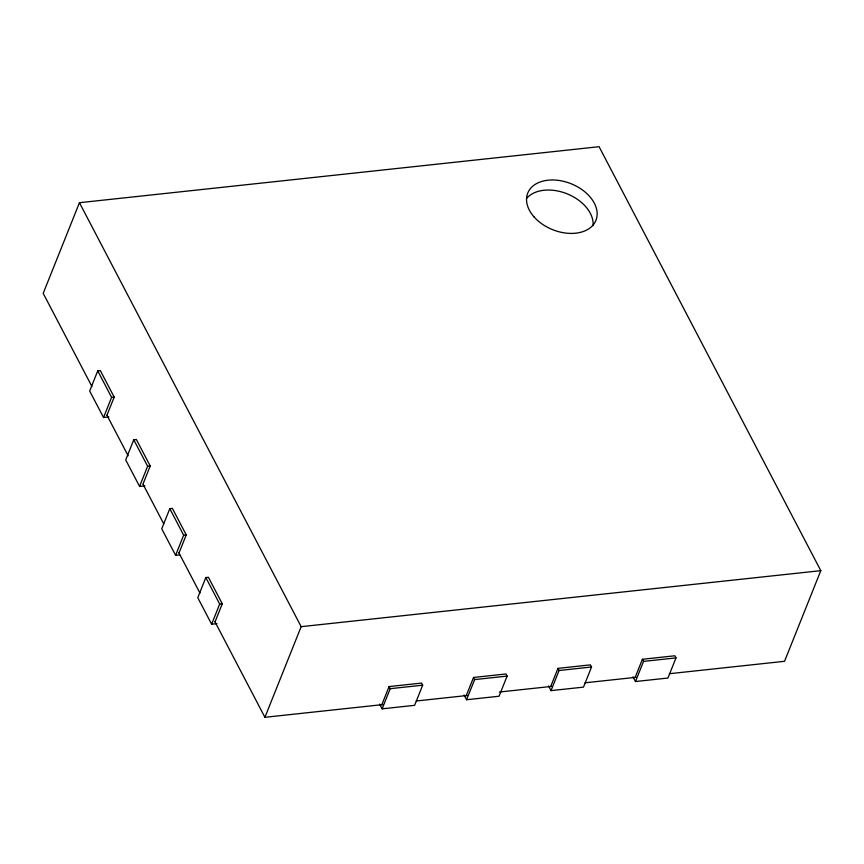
<?xml version="1.0" encoding="UTF-8"?>
<svg xmlns="http://www.w3.org/2000/svg" width="864" height="864" viewBox="0 0 864 864"><rect width="100%" height="100%" fill="white"/><g stroke="black" fill="none" stroke-linecap="round" stroke-linejoin="round"><path stroke-width="1.3" d="M669.373 673.715L784.555 661.295L820.8 570.661L599.087 146.696L79.445 202.705L43.2 293.339L91.919 386.489M106.942 415.228L114.188 397.094L100.332 370.602L97.74 370.883L89.683 391.025L103.54 417.517L108.875 416.945M103.54 417.517L111.596 397.375L97.74 370.883M142.97 484.121L150.217 465.998L136.361 439.495L133.769 439.776L125.712 459.918L139.568 486.41L144.904 485.838M139.568 486.41L147.625 466.268L133.769 439.776M178.999 553.014L186.246 534.892L172.39 508.388L169.798 508.669L161.741 528.811L175.597 555.304L179.604 554.872M175.597 555.304L183.654 535.172L169.798 508.669M215.028 621.907L222.275 603.785L208.418 577.282L205.826 577.562L197.77 597.704L211.626 624.208L216.961 623.624M211.626 624.208L219.683 604.066L205.826 577.562M382.774 704.603L264.913 717.304L301.158 626.67L79.445 202.705M381.834 704.7L389.081 686.578L421.556 683.078L422.669 685.195L414.612 705.337L382.136 708.836L379.652 704.084M382.136 708.836L390.193 688.694L389.081 686.578M466.268 695.596L473.526 677.473L506.002 673.974L507.103 676.091L499.057 696.233L466.571 699.732L464.087 694.98M466.571 699.732L474.628 679.59L473.526 677.473M550.714 686.502L557.96 668.369L590.436 664.87L591.548 666.997L583.492 687.128L551.016 690.628L548.532 685.876M551.016 690.628L559.073 670.496L557.96 668.369M635.159 677.398L642.406 659.275L674.881 655.776L675.994 657.893L667.937 678.035L635.461 681.534L632.966 676.782M635.461 681.534L643.518 661.392L642.406 659.275M111.596 397.375L114.188 397.094M147.625 466.268L150.217 465.998M183.654 535.172L186.246 534.892M219.683 604.066L222.275 603.785M301.158 626.67L820.8 570.661M390.193 688.694L422.669 685.195M474.628 679.59L507.103 676.091M559.073 670.496L591.548 666.997M643.518 661.392L675.994 657.893M416.254 700.996L467.143 695.509M499.284 692.042L551.513 686.416M585.004 682.808L635.893 677.322M106.898 415.152L128.142 455.76M143.122 484.423L163.739 523.832M178.729 552.496L199.962 593.093M214.952 621.756L264.913 717.304M526.608 198.374A36.72 24.754 21.8 0 1 567.486 193.968A36.72 24.754 21.8 0 1 593.05 225.688M534.06 216.929A36.72 24.754 21.8 0 0 594.616 222.955A36.72 24.754 21.8 0 0 556.87 180.198A36.72 24.754 21.8 0 0 534.06 216.929"/></g></svg>
